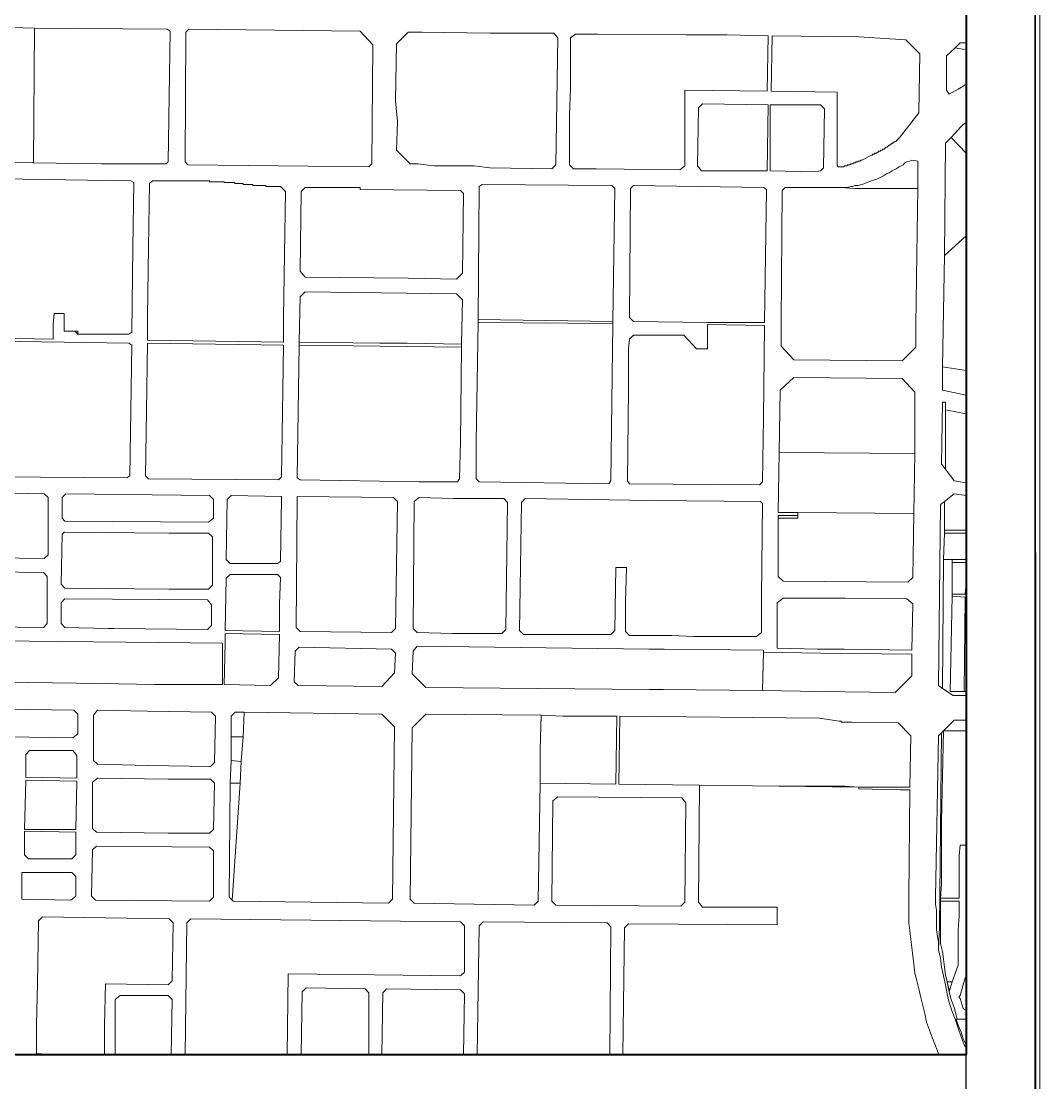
# Model space of a CAD drawing. Header units: inches. Extents: x -0.6 to 32.5, y 0.8 to 22.6.
# Drawn here: x 30.778 to 32.504, y 18.356 to 20.154 of the extents above; entities that cross this region are included whole.
import ezdxf

# ---------------------------------------------------------------- set-up
doc = ezdxf.new("R2010")
doc.units = ezdxf.units.IN
doc.header["$MEASUREMENT"] = 0
doc.layers.add('PDF_Geometry', color=7, linetype='Continuous', true_color=0xa5a5a5)

msp = doc.modelspace()

# ---------------------------------------------------------------- linework, layer by layer
at = {"layer": 'PDF_Geometry', "color": 7, "lineweight": 0}
for points in [[(32.5039, 22.5872), (32.4955, 22.5872), (32.5039, 0.7839), (32.5039, 22.5872)], [(32.4955, 22.5872), (32.5039, 0.7839), (32.4955, 0.7839), (32.4955, 22.5872)], [(32.4956, 0.7872), (32.5039, 0.7789), (32.4956, 22.5872), (32.4956, 0.7872)], [(32.5039, 0.7789), (32.4956, 22.5872), (32.5039, 22.5872), (32.5039, 0.7789)], [(32.3789, 22.3439), (32.3789, 18.4039), (27.9105, 18.4039), (27.9105, 22.3439), (32.3789, 22.3439)], [(30.8006, 20.1422), (30.7989, 19.9139), (30.6322, 19.9156), (30.6339, 20.1039), (30.5789, 20.1039), (30.5406, 20.1055), (30.4956, 20.1055), (30.4956, 20.1189), (30.5222, 20.1456), (30.7406, 20.1439), (30.8006, 20.1422)], [(31.0306, 20.1372), (31.0272, 19.9156), (31.0239, 19.9122), (30.9139, 19.9122), (30.7989, 19.9139), (30.8005, 20.1422), (31.0256, 20.1406), (31.0306, 20.1372)], [(31.3522, 20.1372), (31.3739, 20.1139), (31.3722, 19.9122), (31.3672, 19.9072), (31.0606, 19.9106), (31.0556, 19.9156), (31.0572, 20.1356), (31.0622, 20.1406), (31.3522, 20.1372)], [(31.4156, 19.9839), (31.4122, 20.0189), (31.4139, 20.1156), (31.4339, 20.1356), (31.4572, 20.1356), (31.5722, 20.1339), (31.6806, 20.1339), (31.6872, 20.1256), (31.6839, 19.9106), (31.6772, 19.9039), (31.5722, 19.9056), (31.5456, 19.9089), (31.4772, 19.9089), (31.4506, 19.9122), (31.4372, 19.9122), (31.4139, 19.9356), (31.4156, 19.9839)], [(32.0439, 20.1289), (32.0422, 20.0355), (31.9022, 20.0372), (31.9022, 19.9089), (31.8939, 19.9022), (31.7522, 19.9039), (31.7139, 19.9039), (31.7072, 19.9105), (31.7072, 19.9955), (31.7089, 20.0406), (31.7089, 20.0872), (31.7089, 20.1256), (31.7172, 20.1322), (31.7556, 20.1322), (31.9039, 20.1306), (31.9739, 20.1306), (32.0439, 20.1289)], [(32.2322, 19.9339), (32.2306, 19.9339), (32.2306, 19.9322), (32.2289, 19.9322), (32.2272, 19.9306), (32.2256, 19.9306), (32.2239, 19.9306), (32.2239, 19.9289), (32.2222, 19.9289), (32.2206, 19.9289), (32.2206, 19.9272), (32.2189, 19.9272), (32.2022, 19.9189), (32.2006, 19.9189), (32.1989, 19.9172), (32.1972, 19.9172), (32.1956, 19.9172), (32.1956, 19.9156), (32.1939, 19.9156), (32.1922, 19.9156), (32.1922, 19.9139), (32.1906, 19.9139), (32.1889, 19.9139), (32.1872, 19.9122), (32.1856, 19.9122), (32.1839, 19.9122), (32.1822, 19.9105), (32.1806, 19.9105), (32.1789, 19.9105), (32.1772, 19.9089), (32.1756, 19.9089), (32.1739, 19.9089), (32.1722, 19.9089), (32.1722, 19.9072), (32.1706, 19.9072), (32.1689, 19.9072), (32.1672, 19.9072), (32.1656, 19.9072), (32.1639, 19.9072), (32.1622, 19.9072), (32.1606, 19.9089), (32.1606, 19.9906), (32.1606, 20.0339), (32.0489, 20.0355), (32.0506, 20.1289), (32.1972, 20.1272), (32.2772, 20.1222), (32.3006, 20.0989), (32.2989, 19.9989), (32.2656, 19.9556), (32.2639, 19.9556), (32.2639, 19.9539), (32.2622, 19.9539), (32.2622, 19.9522), (32.2606, 19.9522), (32.2606, 19.9505), (32.2589, 19.9505), (32.2572, 19.9489), (32.2556, 19.9489), (32.2556, 19.9472), (32.2539, 19.9472), (32.2522, 19.9456), (32.2506, 19.9456), (32.2506, 19.9439), (32.2489, 19.9439), (32.2472, 19.9422), (32.2456, 19.9422), (32.2456, 19.9405), (32.2439, 19.9405), (32.2422, 19.9405), (32.2422, 19.9389), (32.2406, 19.9389), (32.2406, 19.9372), (32.2389, 19.9372)], [(32.3789, 20.1056), (32.3606, 20.1089), (32.3689, 20.1172), (32.3789, 20.1172)], [(32.3789, 20.1056), (32.3606, 20.1089), (32.3689, 20.1172), (32.3789, 20.1172)], [(32.3789, 20.1056), (32.3606, 20.1089), (32.3689, 20.1172), (32.3789, 20.1172)], [(32.3789, 20.1056), (32.3606, 20.1089), (32.3689, 20.1172), (32.3789, 20.1172)], [(32.3789, 20.1056), (32.3606, 20.1089), (32.3689, 20.1172), (32.3789, 20.1172)], [(32.3789, 20.1056), (32.3606, 20.1089), (32.3689, 20.1172), (32.3789, 20.1172)], [(32.3789, 20.1056), (32.3606, 20.1089), (32.3689, 20.1172), (32.3789, 20.1172)], [(32.3789, 20.0472), (32.3739, 20.0439), (32.3656, 20.0389), (32.3506, 20.0306), (32.3456, 20.0372), (32.3456, 20.0955), (32.3606, 20.1089), (32.3789, 20.1055)], [(32.0439, 20.0122), (32.0422, 19.9006), (31.9306, 19.9006), (31.9239, 19.9089), (31.9255, 20.0072), (31.9322, 20.0139), (32.0439, 20.0122)], [(32.1239, 19.8989), (32.0472, 19.9006), (32.0472, 20.0122), (32.1322, 20.0122), (32.1389, 20.0056), (32.1372, 19.9056), (32.1322, 19.9006), (32.1239, 19.8989)], [(32.3789, 19.9306), (32.3539, 19.9572), (32.3705, 19.9756), (32.3739, 19.9789), (32.3789, 19.9822)], [(32.3539, 19.9572), (32.3439, 19.9472), (32.3422, 19.7572), (32.3439, 19.9472), (32.3539, 19.9572)], [(32.2389, 19.9372), (32.2372, 19.9372), (32.2372, 19.9356), (32.2356, 19.9356), (32.2339, 19.9356), (32.2339, 19.9339), (32.2322, 19.9339)], [(32.2972, 19.8706), (32.1905, 19.8706), (32.1656, 19.8722), (32.1672, 19.8722), (32.1722, 19.8722), (32.1789, 19.8722), (32.1839, 19.8739), (32.1872, 19.8739), (32.1905, 19.8756), (32.1956, 19.8756), (32.2022, 19.8772), (32.2072, 19.8789), (32.2139, 19.8822), (32.2189, 19.8839), (32.2239, 19.8856), (32.2289, 19.8872), (32.2356, 19.8906), (32.2389, 19.8922), (32.2439, 19.8956), (32.2489, 19.8972), (32.2539, 19.9006), (32.2605, 19.9039), (32.2656, 19.9072), (32.2722, 19.9106), (32.2755, 19.9139), (32.2789, 19.9156), (32.2839, 19.9172), (32.2872, 19.9189), (32.2972, 19.9172), (32.2972, 19.8706)], [(30.7439, 19.8872), (30.9639, 19.8839), (30.9689, 19.8806), (30.9672, 19.7706), (30.9655, 19.6272), (30.9606, 19.6239), (30.8739, 19.6239), (30.8739, 19.6289), (30.8689, 19.6289), (30.8506, 19.6289), (30.8506, 19.6572), (30.8506, 19.6589), (30.8339, 19.6589), (30.8322, 19.6406), (30.8322, 19.6156), (30.7355, 19.6172), (30.7389, 19.8822), (30.7439, 19.8872)], [(31.2256, 19.8656), (31.2222, 19.6522), (31.2222, 19.6106), (31.1072, 19.6122), (30.9922, 19.6139), (30.9922, 19.6539), (30.9939, 19.7706), (30.9955, 19.8789), (31.0006, 19.8839), (31.0939, 19.8839), (31.0956, 19.8839), (31.0972, 19.8839), (31.0972, 19.8822), (31.0989, 19.8822), (31.1006, 19.8822), (31.1022, 19.8822), (31.1039, 19.8822), (31.1055, 19.8822), (31.1072, 19.8822), (31.1089, 19.8822), (31.1106, 19.8822), (31.1122, 19.8822), (31.1139, 19.8822), (31.1156, 19.8822), (31.1172, 19.8822), (31.1189, 19.8822), (31.1205, 19.8822), (31.1222, 19.8822), (31.1222, 19.8806), (31.1239, 19.8806), (31.1256, 19.8806), (31.1272, 19.8806), (31.1289, 19.8806), (31.1306, 19.8806), (31.1322, 19.8806), (31.1339, 19.8806), (31.1356, 19.8806), (31.1372, 19.8806), (31.1389, 19.8806), (31.1406, 19.8789), (31.1422, 19.8789), (31.1439, 19.8789), (31.1456, 19.8789), (31.1472, 19.8789), (31.1489, 19.8789), (31.1506, 19.8789), (31.1522, 19.8789), (31.1539, 19.8789), (31.1539, 19.8772), (31.1556, 19.8772), (31.1572, 19.8772), (31.1589, 19.8772), (31.1605, 19.8772), (31.1622, 19.8772), (31.1639, 19.8772), (31.1656, 19.8772), (31.1672, 19.8772), (31.1689, 19.8772), (31.1706, 19.8772), (31.1706, 19.8756), (31.1722, 19.8756), (31.1739, 19.8756), (31.1755, 19.8756), (31.1772, 19.8756), (31.1789, 19.8756), (31.1806, 19.8756), (31.1822, 19.8756), (31.1839, 19.8756), (31.1856, 19.8756), (31.1872, 19.8756), (31.1889, 19.8756), (31.1905, 19.8756), (31.1922, 19.8756), (31.1939, 19.8739), (31.1956, 19.8739), (31.1972, 19.8739), (31.1989, 19.8739), (31.2006, 19.8739), (31.2022, 19.8739), (31.2039, 19.8739), (31.2056, 19.8739), (31.2072, 19.8739), (31.2089, 19.8739), (31.2106, 19.8739), (31.2122, 19.8739), (31.2139, 19.8739), (31.2155, 19.8739), (31.2172, 19.8739), (31.2256, 19.8656)], [(31.5222, 19.8672), (31.5272, 19.8622), (31.5255, 19.7272), (31.5156, 19.7172), (31.4339, 19.7189), (31.2589, 19.7206), (31.2505, 19.7306), (31.2522, 19.8656), (31.2589, 19.8722), (31.2639, 19.8722), (31.3522, 19.8722), (31.3522, 19.8689), (31.5222, 19.8672)], [(31.7806, 19.6456), (31.5522, 19.6489), (31.5539, 19.8739), (31.5589, 19.8772), (31.7789, 19.8756), (31.7839, 19.8705), (31.7806, 19.6456)], [(32.0372, 19.6439), (31.9406, 19.6439), (31.8156, 19.6456), (31.8089, 19.6522), (31.8106, 19.8705), (31.8156, 19.8756), (31.9256, 19.8739), (32.0355, 19.8722), (32.0406, 19.8689), (32.0372, 19.6439)], [(32.1656, 19.8722), (32.1906, 19.8706), (32.2972, 19.8706), (32.2956, 19.7589), (32.2939, 19.6406), (32.2939, 19.6022), (32.2706, 19.5789), (32.0872, 19.5806), (32.0656, 19.6039), (32.0656, 19.6439), (32.0672, 19.8672), (32.0722, 19.8722), (32.1606, 19.8722), (32.1656, 19.8722)], [(32.3789, 19.5622), (32.3389, 19.5689), (32.3422, 19.7572), (32.3789, 19.7905)], [(31.5256, 19.6822), (31.5239, 19.6072), (31.4322, 19.6089), (31.3856, 19.6089), (31.2489, 19.6106), (31.2506, 19.6872), (31.2589, 19.6956), (31.5156, 19.6922), (31.5256, 19.6822)], [(31.7806, 19.6422), (31.5522, 19.6439), (31.5522, 19.6489), (31.7806, 19.6456), (31.7806, 19.6422)], [(30.8739, 19.6289), (30.8739, 19.6239), (30.8689, 19.6289), (30.8739, 19.6289)], [(31.5522, 19.6439), (31.7806, 19.6422), (31.7772, 19.3756), (31.7739, 19.3705), (31.5539, 19.3739), (31.5489, 19.3789), (31.5489, 19.4422), (31.5522, 19.6439)], [(31.9406, 19.6406), (32.0372, 19.6389), (32.0356, 19.4822), (32.0339, 19.3739), (32.0289, 19.3689), (31.8089, 19.3706), (31.8056, 19.3756), (31.8072, 19.5306), (31.8072, 19.5989), (31.8089, 19.6156), (31.8156, 19.6222), (31.8772, 19.6222), (31.9006, 19.6222), (31.9222, 19.5989), (31.9406, 19.5989), (31.9406, 19.6406)], [(30.9655, 19.6056), (30.9622, 19.3839), (30.9572, 19.3806), (30.7372, 19.3822), (30.7339, 19.3872), (30.7355, 19.6122), (30.8506, 19.6105), (30.9606, 19.6089), (30.9655, 19.6056)], [(31.2206, 19.4922), (31.2189, 19.3822), (31.2139, 19.3772), (30.9939, 19.3789), (30.9889, 19.3839), (30.9906, 19.4939), (30.9922, 19.6089), (31.1072, 19.6072), (31.2222, 19.6056), (31.2206, 19.4922)], [(31.2506, 19.3772), (31.2456, 19.3806), (31.2489, 19.6055), (31.3856, 19.6039), (31.5239, 19.6022), (31.5222, 19.4422), (31.5206, 19.3789), (31.5172, 19.3739), (31.4872, 19.3739), (31.4522, 19.3739), (31.2506, 19.3772)], [(31.5239, 19.6072), (31.5239, 19.6022), (31.3856, 19.6039), (31.2489, 19.6056), (31.2489, 19.6106), (31.3856, 19.6089), (31.4322, 19.6089), (31.5239, 19.6072)], [(32.3789, 19.5206), (32.3389, 19.5289), (32.3389, 19.5689), (32.3789, 19.5622)], [(32.2922, 19.5256), (32.2922, 19.4222), (32.0622, 19.4239), (32.0639, 19.5289), (32.0872, 19.5506), (32.2706, 19.5489), (32.2922, 19.5256)], [(32.3439, 19.4956), (32.3439, 19.4372), (32.3439, 19.3956), (32.3372, 19.4039), (32.3389, 19.5089), (32.3439, 19.5089), (32.3439, 19.4956)], [(32.3789, 19.3722), (32.3589, 19.3756), (32.3439, 19.3956), (32.3439, 19.4372), (32.3439, 19.4956), (32.3789, 19.4889)], [(32.2922, 19.4222), (32.2906, 19.3206), (32.0939, 19.3222), (32.0606, 19.3222), (32.0622, 19.4239), (32.2922, 19.4222)], [(30.8172, 19.3539), (30.8239, 19.3472), (30.8239, 19.2506), (30.8172, 19.2439), (30.7322, 19.2455), (30.6506, 19.2455), (30.6506, 19.2022), (30.6106, 19.2039), (30.6122, 19.2472), (30.6139, 19.3572), (30.7056, 19.3555), (30.7322, 19.3555), (30.8172, 19.3539)], [(31.1039, 19.3439), (31.1039, 19.3122), (31.0955, 19.3056), (30.8522, 19.3072), (30.8472, 19.3122), (30.8472, 19.3472), (30.8539, 19.3539), (31.0972, 19.3506), (31.1039, 19.3439)], [(31.1322, 19.2356), (31.1256, 19.2422), (31.1272, 19.3439), (31.1339, 19.3506), (31.2189, 19.3489), (31.2189, 19.3456), (31.2172, 19.2389), (31.2122, 19.2356), (31.1322, 19.2356)], [(31.2506, 19.1206), (31.2439, 19.1272), (31.2456, 19.3456), (31.2456, 19.3489), (31.4089, 19.3472), (31.4156, 19.3406), (31.4122, 19.1256), (31.4056, 19.1189), (31.2506, 19.1206)], [(31.5956, 19.3456), (31.6022, 19.3389), (31.5989, 19.1239), (31.5922, 19.1172), (31.5089, 19.1172), (31.4489, 19.1189), (31.4422, 19.1256), (31.4439, 19.3406), (31.4522, 19.3472), (31.5106, 19.3456), (31.5956, 19.3456)], [(31.9172, 19.1122), (31.8806, 19.1139), (31.8089, 19.1139), (31.8022, 19.1206), (31.8022, 19.1706), (31.8039, 19.2289), (31.7856, 19.2289), (31.7839, 19.1222), (31.7772, 19.1156), (31.6289, 19.1156), (31.6222, 19.1222), (31.6256, 19.3389), (31.6322, 19.3456), (31.7406, 19.3439), (31.8439, 19.3422), (32.0306, 19.3405), (32.0339, 19.3372), (32.0322, 19.1789), (32.0322, 19.1189), (32.0239, 19.1122), (31.9172, 19.1122)], [(32.3789, 19.2922), (32.3422, 19.2922), (32.3422, 19.3405), (32.3589, 19.3539), (32.3789, 19.3506)], [(32.3422, 19.2922), (32.3422, 19.2872), (32.3405, 19.2422), (32.3389, 19.0239), (32.3322, 19.0289), (32.3356, 19.3356), (32.3422, 19.3405), (32.3422, 19.2922)], [(32.2906, 19.3206), (32.2889, 19.2122), (32.2806, 19.2039), (32.0689, 19.2056), (32.0606, 19.2139), (32.0606, 19.3122), (32.0939, 19.3122), (32.0939, 19.3172), (32.0939, 19.3222), (32.2906, 19.3206)], [(32.0939, 19.3172), (32.0939, 19.3122), (32.0606, 19.3122), (32.0606, 19.3172), (32.0939, 19.3172)], [(30.8522, 19.1939), (30.8456, 19.2005), (30.8472, 19.2856), (30.8506, 19.2889), (30.8522, 19.2889), (31.0289, 19.2872), (31.0956, 19.2872), (31.1022, 19.2806), (31.1022, 19.1989), (31.0956, 19.1922), (31.0289, 19.1922), (30.8522, 19.1939)], [(32.3789, 19.2422), (32.3555, 19.2422), (32.3405, 19.2422), (32.3422, 19.2872), (32.3789, 19.2872)], [(32.3789, 19.0122), (32.3756, 19.0122), (32.3572, 19.0122), (32.3389, 19.0239), (32.3405, 19.2422), (32.3555, 19.2422), (32.3555, 19.2372), (32.3555, 19.1839), (32.3555, 19.1806), (32.3522, 19.0189), (32.3756, 19.0189), (32.3789, 19.0189)], [(32.3789, 19.2022), (32.3772, 19.1839), (32.3555, 19.1839), (32.3555, 19.2372), (32.3789, 19.2372)], [(30.8222, 19.2139), (30.8222, 19.1339), (30.8156, 19.1272), (30.6839, 19.1289), (30.6789, 19.1289), (30.6722, 19.1355), (30.6739, 19.2155), (30.6806, 19.2222), (30.6889, 19.2222), (30.8156, 19.2205), (30.8222, 19.2139)], [(31.2155, 19.1206), (31.1239, 19.1222), (31.1256, 19.2106), (31.1322, 19.2172), (31.2122, 19.2172), (31.2172, 19.2122), (31.2155, 19.1672), (31.2155, 19.1439), (31.2155, 19.1206)], [(32.3772, 19.1789), (32.3756, 19.0189), (32.3522, 19.0189), (32.3555, 19.1806), (32.3772, 19.1789)], [(31.1006, 19.1656), (31.1006, 19.1306), (31.0939, 19.1239), (30.9356, 19.1256), (30.9255, 19.1256), (30.8522, 19.1272), (30.8456, 19.1339), (30.8456, 19.1689), (30.8522, 19.1756), (31.0939, 19.1739), (31.1006, 19.1656)], [(32.2889, 19.1672), (32.2872, 19.0889), (32.1722, 19.0905), (32.1272, 19.0905), (32.0589, 19.0922), (32.0589, 19.1689), (32.0689, 19.1772), (32.1739, 19.1772), (32.2789, 19.1756), (32.2889, 19.1672)], [(31.1189, 19.0306), (31.0039, 19.0306), (30.9122, 19.0322), (30.7906, 19.0339), (30.6306, 19.0355), (30.6039, 19.0639), (30.6039, 19.1256), (30.5939, 19.1356), (30.6039, 19.1456), (30.6489, 19.1456), (30.6489, 19.1055), (30.6822, 19.1055), (31.1189, 19.1006), (31.1189, 19.0306)], [(31.1222, 19.0306), (31.1239, 19.1006), (31.1239, 19.1172), (31.2156, 19.1156), (31.2139, 19.0422), (31.2006, 19.0289), (31.1222, 19.0306)], [(31.2472, 19.0289), (31.2406, 19.0355), (31.2422, 19.0872), (31.2489, 19.0939), (31.4056, 19.0905), (31.4122, 19.0839), (31.4106, 19.0506), (31.3889, 19.0272), (31.2472, 19.0289)], [(32.0355, 19.0889), (32.0355, 19.0856), (32.0339, 19.0206), (31.8656, 19.0222), (31.8422, 19.0222), (31.4639, 19.0255), (31.4405, 19.0489), (31.4422, 19.0872), (31.4489, 19.0955), (31.8422, 19.0905), (31.8672, 19.0905), (32.0355, 19.0889)], [(32.2872, 19.0822), (32.2872, 19.0456), (32.2589, 19.0172), (32.1306, 19.0189), (32.0339, 19.0206), (32.0355, 19.0856), (32.1322, 19.0839), (32.2872, 19.0822)], [(30.7539, 18.9422), (30.7539, 18.9889), (30.8672, 18.9872), (30.8739, 18.9806), (30.8739, 18.9472), (30.8656, 18.9406), (30.7539, 18.9422)], [(30.9072, 18.8956), (30.9006, 18.9022), (30.9006, 18.9789), (30.9072, 18.9872), (30.9922, 18.9855), (31.1006, 18.9839), (31.1072, 18.9772), (31.1055, 18.8989), (31.0989, 18.8922), (30.9922, 18.8939), (30.9072, 18.8956)], [(31.1539, 18.9422), (31.1339, 18.9422), (31.1339, 18.9772), (31.1406, 18.9839), (31.1556, 18.9839), (31.1539, 18.9422)], [(31.4105, 18.9589), (31.4072, 18.6672), (31.4005, 18.6606), (31.1372, 18.6639), (31.1355, 18.6656), (31.1489, 18.8639), (31.1505, 18.9006), (31.1539, 18.9422), (31.1556, 18.9839), (31.3889, 18.9806), (31.4105, 18.9589)], [(31.6589, 18.9789), (31.6572, 18.9206), (31.6572, 18.8639), (31.6539, 18.6639), (31.6472, 18.6572), (31.4439, 18.6605), (31.4372, 18.6672), (31.4405, 18.9572), (31.4639, 18.9805), (31.6589, 18.9789)], [(31.7855, 18.8622), (31.6572, 18.8639), (31.6572, 18.9206), (31.6589, 18.9789), (31.6956, 18.9772), (31.7006, 18.9772), (31.7872, 18.9772), (31.7855, 18.8622)], [(32.2839, 18.8572), (32.1972, 18.8572), (32.1739, 18.8589), (32.0622, 18.8589), (31.9272, 18.8606), (31.7905, 18.8622), (31.7922, 18.9772), (32.1306, 18.9739), (32.1639, 18.9689), (32.1655, 18.9689), (32.1672, 18.9689), (32.1672, 18.9672), (32.1689, 18.9672), (32.1706, 18.9672), (32.1722, 18.9672), (32.1739, 18.9672), (32.1755, 18.9672), (32.1772, 18.9672), (32.1789, 18.9672), (32.1806, 18.9672), (32.1822, 18.9672), (32.1839, 18.9672), (32.1856, 18.9672), (32.2639, 18.9656), (32.2855, 18.9439), (32.2839, 18.8572)], [(32.3789, 18.9522), (32.3405, 18.9522), (32.3589, 18.9706), (32.3789, 18.9706)], [(32.3322, 18.5822), (32.3322, 18.5939), (32.3306, 18.6039), (32.3289, 18.6156), (32.3289, 18.6272), (32.3289, 18.6372), (32.3289, 18.6489), (32.3272, 18.6589), (32.3272, 18.6706), (32.3322, 18.9439), (32.3372, 18.9489), (32.3339, 18.6206), (32.3322, 18.5822)], [(32.3789, 18.4156), (32.3756, 18.4206), (32.3705, 18.4339), (32.3656, 18.4489), (32.3606, 18.4639), (32.3555, 18.4772), (32.3506, 18.4922), (32.3472, 18.5072), (32.3439, 18.5222), (32.3405, 18.5372), (32.3372, 18.5522), (32.3356, 18.5672), (32.3322, 18.5822), (32.3339, 18.6206), (32.3372, 18.9489), (32.3405, 18.9522), (32.3372, 18.7989), (32.3372, 18.7939), (32.3372, 18.7639), (32.3372, 18.7606), (32.3372, 18.7406), (32.3372, 18.7156), (32.3372, 18.6922), (32.3356, 18.6689), (32.3356, 18.6639), (32.3356, 18.6406), (32.3356, 18.6156), (32.3356, 18.6006), (32.3356, 18.5922), (32.3389, 18.5789), (32.3405, 18.5656), (32.3422, 18.5522), (32.3439, 18.5389), (32.3472, 18.5272), (32.3506, 18.5139), (32.3506, 18.5106), (32.3539, 18.4972), (32.3589, 18.4839), (32.3622, 18.4706), (32.3639, 18.4639), (32.3622, 18.4639), (32.3656, 18.4539), (32.3705, 18.4422), (32.3739, 18.4306), (32.3789, 18.4206)], [(32.3789, 18.7589), (32.3689, 18.7589), (32.3672, 18.7406), (32.3672, 18.7156), (32.3672, 18.6922), (32.3672, 18.6689), (32.3356, 18.6689), (32.3372, 18.6922), (32.3372, 18.7156), (32.3372, 18.7406), (32.3372, 18.7606), (32.3372, 18.7639), (32.3372, 18.7939), (32.3372, 18.7989), (32.3405, 18.9522), (32.3789, 18.9522)], [(32.3789, 18.7589), (32.3689, 18.7589), (32.3672, 18.7406), (32.3672, 18.7156), (32.3672, 18.6922), (32.3672, 18.6689), (32.3356, 18.6689), (32.3372, 18.6922), (32.3372, 18.7156), (32.3372, 18.7406), (32.3372, 18.7606), (32.3372, 18.7989), (32.3405, 18.9522), (32.3789, 18.9522)], [(31.1539, 18.9422), (31.1506, 18.9006), (31.1339, 18.9022), (31.1339, 18.9239), (31.1339, 18.9422), (31.1539, 18.9422)], [(30.8722, 18.8722), (30.7856, 18.8739), (30.7856, 18.9122), (30.7922, 18.9189), (30.8656, 18.9189), (30.8722, 18.9106), (30.8722, 18.8722)], [(31.1339, 18.9022), (31.1505, 18.9006), (31.1489, 18.8639), (31.1322, 18.8639), (31.1339, 18.9022)], [(30.8722, 18.8672), (30.8706, 18.7855), (30.7839, 18.7855), (30.7856, 18.8689), (30.8722, 18.8672)], [(30.9056, 18.7806), (30.8989, 18.7872), (30.8989, 18.8656), (30.9072, 18.8722), (31.0272, 18.8705), (31.0989, 18.8705), (31.1055, 18.8639), (31.1039, 18.7855), (31.0972, 18.7789), (31.0272, 18.7789), (30.9056, 18.7806)], [(31.1489, 18.8639), (31.1356, 18.6656), (31.1306, 18.6706), (31.1322, 18.8639), (31.1489, 18.8639)], [(31.7972, 18.4039), (31.8005, 18.6189), (31.8072, 18.6256), (32.0589, 18.6239), (32.0589, 18.6539), (31.9322, 18.6539), (31.9255, 18.6622), (31.9272, 18.8606), (32.0622, 18.8589), (32.1972, 18.8572), (32.1972, 18.8539), (32.2672, 18.8522), (32.2839, 18.8522), (32.2822, 18.6706), (32.2822, 18.6556), (32.2822, 18.6422), (32.2822, 18.6272), (32.2839, 18.6139), (32.2855, 18.5989), (32.2872, 18.5856), (32.2889, 18.5706), (32.2906, 18.5572), (32.2922, 18.5422), (32.2956, 18.5289), (32.2989, 18.5156), (32.3022, 18.5006), (32.3056, 18.4872), (32.3089, 18.4739), (32.3122, 18.4589), (32.3172, 18.4456), (32.3222, 18.4322), (32.3272, 18.4189), (32.3322, 18.4056), (32.3339, 18.4039)], [(31.6839, 18.6572), (31.6772, 18.6639), (31.6789, 18.8339), (31.6872, 18.8405), (31.8972, 18.8389), (31.9039, 18.8305), (31.9022, 18.6622), (31.8956, 18.6556), (31.6839, 18.6572)], [(30.7839, 18.7822), (30.8705, 18.7806), (30.8705, 18.7422), (30.8639, 18.7356), (30.7905, 18.7356), (30.7839, 18.7422), (30.7839, 18.7822)], [(31.1039, 18.7489), (31.1039, 18.6706), (31.0972, 18.6639), (30.9039, 18.6656), (30.8972, 18.6722), (30.8989, 18.7506), (30.9056, 18.7572), (31.0972, 18.7556), (31.1039, 18.7489)], [(30.7789, 18.6672), (30.7789, 18.7122), (30.8639, 18.7122), (30.8706, 18.7056), (30.8706, 18.6722), (30.8622, 18.6656), (30.7789, 18.6672)], [(32.3356, 18.6406), (32.3356, 18.6639), (32.3672, 18.6639), (32.3672, 18.6389), (32.3656, 18.6156), (32.3656, 18.5922), (32.3656, 18.5656), (32.3656, 18.5556), (32.3555, 18.5272), (32.3472, 18.5272), (32.3439, 18.5389), (32.3422, 18.5522), (32.3405, 18.5656), (32.3389, 18.5789), (32.3356, 18.5922), (32.3356, 18.6006), (32.3356, 18.6156), (32.3356, 18.6406)], [(30.8122, 18.4039), (30.8122, 18.4056), (30.8039, 18.4056), (30.8039, 18.4556), (30.8056, 18.5239), (30.8072, 18.6306), (30.8139, 18.6372), (31.0289, 18.6339), (31.0355, 18.6272), (31.0339, 18.5289), (31.0272, 18.5222), (30.9206, 18.5239), (30.9189, 18.4539), (30.9189, 18.4056), (30.9189, 18.4039)], [(31.0556, 18.4039), (31.0589, 18.6272), (31.0656, 18.6339), (31.5222, 18.6289), (31.5289, 18.6222), (31.5289, 18.5439), (31.5222, 18.5372), (31.2306, 18.5406), (31.2289, 18.4039)], [(31.5506, 18.4039), (31.5539, 18.6222), (31.5606, 18.6289), (31.7706, 18.6272), (31.7772, 18.6206), (31.7755, 18.4039)], [(32.3789, 18.4789), (32.3739, 18.4822), (32.3689, 18.4989), (32.3672, 18.5006), (32.3672, 18.5022), (32.3689, 18.5039), (32.3772, 18.5339), (32.3789, 18.5339)], [(31.2522, 18.4039), (31.2539, 18.5106), (31.2606, 18.5172), (31.3606, 18.5156), (31.3672, 18.5089), (31.3672, 18.4039)], [(31.3889, 18.4039), (31.3906, 18.5089), (31.3972, 18.5156), (31.5222, 18.5139), (31.5289, 18.5072), (31.5272, 18.4039)], [(32.3556, 18.5272), (32.3506, 18.5106), (32.3472, 18.5272), (32.3556, 18.5272)], [(30.9372, 18.4039), (30.9372, 18.4972), (30.9456, 18.5039), (31.0272, 18.5039), (31.0339, 18.4972), (31.0322, 18.4039)], [(32.3789, 18.4206), (32.3739, 18.4306), (32.3705, 18.4422), (32.3656, 18.4539), (32.3622, 18.4639), (32.3639, 18.4639), (32.3789, 18.4639)], [(30.8039, 18.4039), (30.8039, 18.4056), (30.8122, 18.4056), (30.8122, 18.4039)]]:
    msp.add_lwpolyline(points, dxfattribs=at)
at = {"layer": 'PDF_Geometry', "color": 7, "lineweight": 40}
msp.add_lwpolyline([(32.3789, 22.3439), (32.3789, 18.4039), (27.9105, 18.4039), (27.9105, 22.3439), (32.3789, 22.3439)], dxfattribs=at)
at = {"layer": 'PDF_Geometry', "color": 7, "lineweight": 25}
msp.add_lwpolyline([(27.9106, 22.3439), (27.9106, 1.0256), (32.3789, 1.0256), (32.3789, 22.3439), (27.9106, 22.3439)], dxfattribs=at)
at = {"layer": 'PDF_Geometry', "color": 7, "lineweight": 30}
msp.add_lwpolyline([(32.3789, 18.4039), (27.9122, 18.4039)], dxfattribs=at)

doc.saveas('drawing.dxf')
